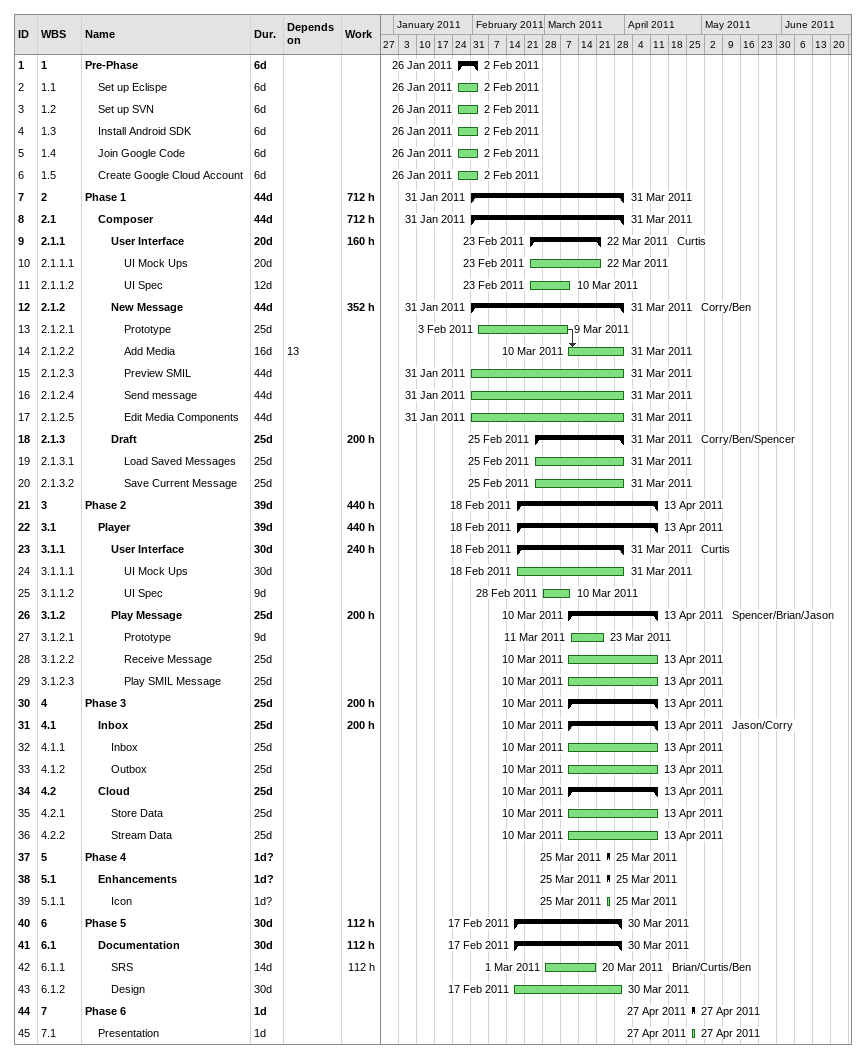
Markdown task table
| ID | WBS | Task | Duration | Start | Finish | Predecessors | Resources | Work (h) |
|---|---|---|---|---|---|---|---|---|
| 1 | 1 | **Pre-Phase** | 6d | 2011-01-26 | 2011-02-02 |  |  |  |
| 2 | 1.1 | Set up Eclispe | 6d | 2011-01-26 | 2011-02-02 |  |  |  |
| 3 | 1.2 | Set up SVN | 6d | 2011-01-26 | 2011-02-02 |  |  |  |
| 4 | 1.3 | Install Android SDK | 6d | 2011-01-26 | 2011-02-02 |  |  |  |
| 5 | 1.4 | Join Google Code | 6d | 2011-01-26 | 2011-02-02 |  |  |  |
| 6 | 1.5 | Create Google Cloud Account | 6d | 2011-01-26 | 2011-02-02 |  |  |  |
| 7 | 2 | **Phase 1** | 44d | 2011-01-31 | 2011-03-31 |  |  | 712 |
| 8 | 2.1 | **Composer** | 44d | 2011-01-31 | 2011-03-31 |  |  | 712 |
| 9 | 2.1.1 | **User Interface** | 20d | 2011-02-23 | 2011-03-22 |  | Curtis | 160 |
| 10 | 2.1.1.1 | UI Mock Ups | 20d | 2011-02-23 | 2011-03-22 |  |  |  |
| 11 | 2.1.1.2 | UI Spec | 12d | 2011-02-23 | 2011-03-10 |  |  |  |
| 12 | 2.1.2 | **New Message** | 44d | 2011-01-31 | 2011-03-31 |  | Corry/Ben | 352 |
| 13 | 2.1.2.1 | Prototype | 25d | 2011-02-03 | 2011-03-09 |  |  |  |
| 14 | 2.1.2.2 | Add Media | 16d | 2011-03-10 | 2011-03-31 | 13 |  |  |
| 15 | 2.1.2.3 | Preview SMIL | 44d | 2011-01-31 | 2011-03-31 |  |  |  |
| 16 | 2.1.2.4 | Send message | 44d | 2011-01-31 | 2011-03-31 |  |  |  |
| 17 | 2.1.2.5 | Edit Media Components | 44d | 2011-01-31 | 2011-03-31 |  |  |  |
| 18 | 2.1.3 | **Draft** | 25d | 2011-02-25 | 2011-03-31 |  | Corry/Ben/Spencer | 200 |
| 19 | 2.1.3.1 | Load Saved Messages | 25d | 2011-02-25 | 2011-03-31 |  |  |  |
| 20 | 2.1.3.2 | Save Current Message | 25d | 2011-02-25 | 2011-03-31 |  |  |  |
| 21 | 3 | **Phase 2** | 39d | 2011-02-18 | 2011-04-13 |  |  | 440 |
| 22 | 3.1 | **Player** | 39d | 2011-02-18 | 2011-04-13 |  |  | 440 |
| 23 | 3.1.1 | **User Interface** | 30d | 2011-02-18 | 2011-03-31 |  | Curtis | 240 |
| 24 | 3.1.1.1 | UI Mock Ups | 30d | 2011-02-18 | 2011-03-31 |  |  |  |
| 25 | 3.1.1.2 | UI Spec | 9d | 2011-02-28 | 2011-03-10 |  |  |  |
| 26 | 3.1.2 | **Play Message** | 25d | 2011-03-10 | 2011-04-13 |  | Spencer/Brian/Jason | 200 |
| 27 | 3.1.2.1 | Prototype | 9d | 2011-03-11 | 2011-03-23 |  |  |  |
| 28 | 3.1.2.2 | Receive Message | 25d | 2011-03-10 | 2011-04-13 |  |  |  |
| 29 | 3.1.2.3 | Play SMIL Message | 25d | 2011-03-10 | 2011-04-13 |  |  |  |
| 30 | 4 | **Phase 3** | 25d | 2011-03-10 | 2011-04-13 |  |  | 200 |
| 31 | 4.1 | **Inbox** | 25d | 2011-03-10 | 2011-04-13 |  | Jason/Corry | 200 |
| 32 | 4.1.1 | Inbox | 25d | 2011-03-10 | 2011-04-13 |  |  |  |
| 33 | 4.1.2 | Outbox | 25d | 2011-03-10 | 2011-04-13 |  |  |  |
| 34 | 4.2 | **Cloud** | 25d | 2011-03-10 | 2011-04-13 |  |  |  |
| 35 | 4.2.1 | Store Data | 25d | 2011-03-10 | 2011-04-13 |  |  |  |
| 36 | 4.2.2 | Stream Data | 25d | 2011-03-10 | 2011-04-13 |  |  |  |
| 37 | 5 | **Phase 4** | 1d? | 2011-03-25 | 2011-03-25 |  |  |  |
| 38 | 5.1 | **Enhancements** | 1d? | 2011-03-25 | 2011-03-25 |  |  |  |
| 39 | 5.1.1 | Icon | 1d? | 2011-03-25 | 2011-03-25 |  |  |  |
| 40 | 6 | **Phase 5** | 30d | 2011-02-17 | 2011-03-30 |  |  | 112 |
| 41 | 6.1 | **Documentation** | 30d | 2011-02-17 | 2011-03-30 |  |  | 112 |
| 42 | 6.1.1 | SRS | 14d | 2011-03-01 | 2011-03-20 |  | Brian/Curtis/Ben | 112 |
| 43 | 6.1.2 | Design | 30d | 2011-02-17 | 2011-03-30 |  |  |  |
| 44 | 7 | **Phase 6** | 1d | 2011-04-27 | 2011-04-27 |  |  |  |
| 45 | 7.1 | Presentation | 1d | 2011-04-27 | 2011-04-27 |  |  |  |
